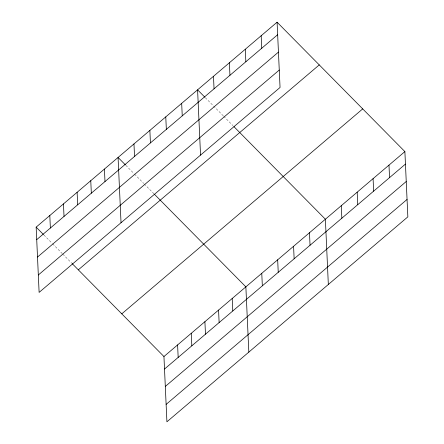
<?xml version="1.0" encoding="UTF-8"?>
<svg xmlns="http://www.w3.org/2000/svg" width="444" height="444" viewBox="0 0 444 444"><rect width="100%" height="100%" fill="white"/><g stroke="black" fill="none" stroke-linecap="round" stroke-linejoin="round"><path stroke-width="0.33" stroke-dasharray="2.22 1.67" d="M205.333 97.686L223.271 115.845M223.754 116.334L232.967 125.658M125.824 165.312L134.066 173.654M134.549 174.148L143.762 183.472M144.244 183.966L153.94 193.778M43.906 234.993L52.148 243.334M52.636 243.828L62.327 253.641M62.815 254.135L71.54 262.97"/><path stroke-width="0.67" d="M277.089 22.2L280.053 87.468L39.116 292.402L36.153 227.139L277.089 22.2L404.884 151.598L407.847 216.861L166.911 421.8L163.947 356.532L72.022 263.459M36.719 239.643L277.655 34.704M37.512 257.054L278.444 52.115M38.323 274.991L279.259 70.052M78.327 269.841L319.258 64.902M121.778 313.836L362.709 108.897M163.947 356.532L404.884 151.598M164.519 369.036L405.45 164.097M165.307 386.447L406.243 181.513M166.123 404.39L407.059 199.45M204.851 97.192L197.58 89.832L200.544 155.095M233.933 126.64L325.374 219.225L328.338 284.493M125.341 164.824L118.071 157.459L121.034 222.727M154.429 194.272L245.865 286.857L248.829 352.12M36.153 227.139L43.423 234.499M388.983 165.124L389.549 177.622M373.082 178.649L373.648 191.153M357.181 192.174L357.747 204.678M341.275 205.7L341.847 218.204M309.474 232.75L310.04 245.255M293.573 246.276L294.139 258.78M277.672 259.801L278.238 272.305M261.183 35.725L261.755 48.23M261.771 273.332L262.337 285.831M245.282 49.251L245.848 61.755M229.382 62.776L229.948 75.28M232.212 298.468L232.784 310.972M213.481 76.301L214.047 88.806M218.559 310.084L219.131 322.583M204.906 321.695L205.478 334.199M181.679 103.358L182.245 115.856M191.253 333.311L191.825 345.809M177.6 344.921L178.172 357.426M165.773 116.883L166.345 129.387M149.872 130.408L150.438 142.913M133.971 143.934L134.538 156.438M104.418 169.075L104.984 181.574M90.765 180.686L91.331 193.19M77.112 192.302L77.678 204.801M63.459 203.913L64.025 216.417M49.806 215.523L50.372 228.027"/></g></svg>
